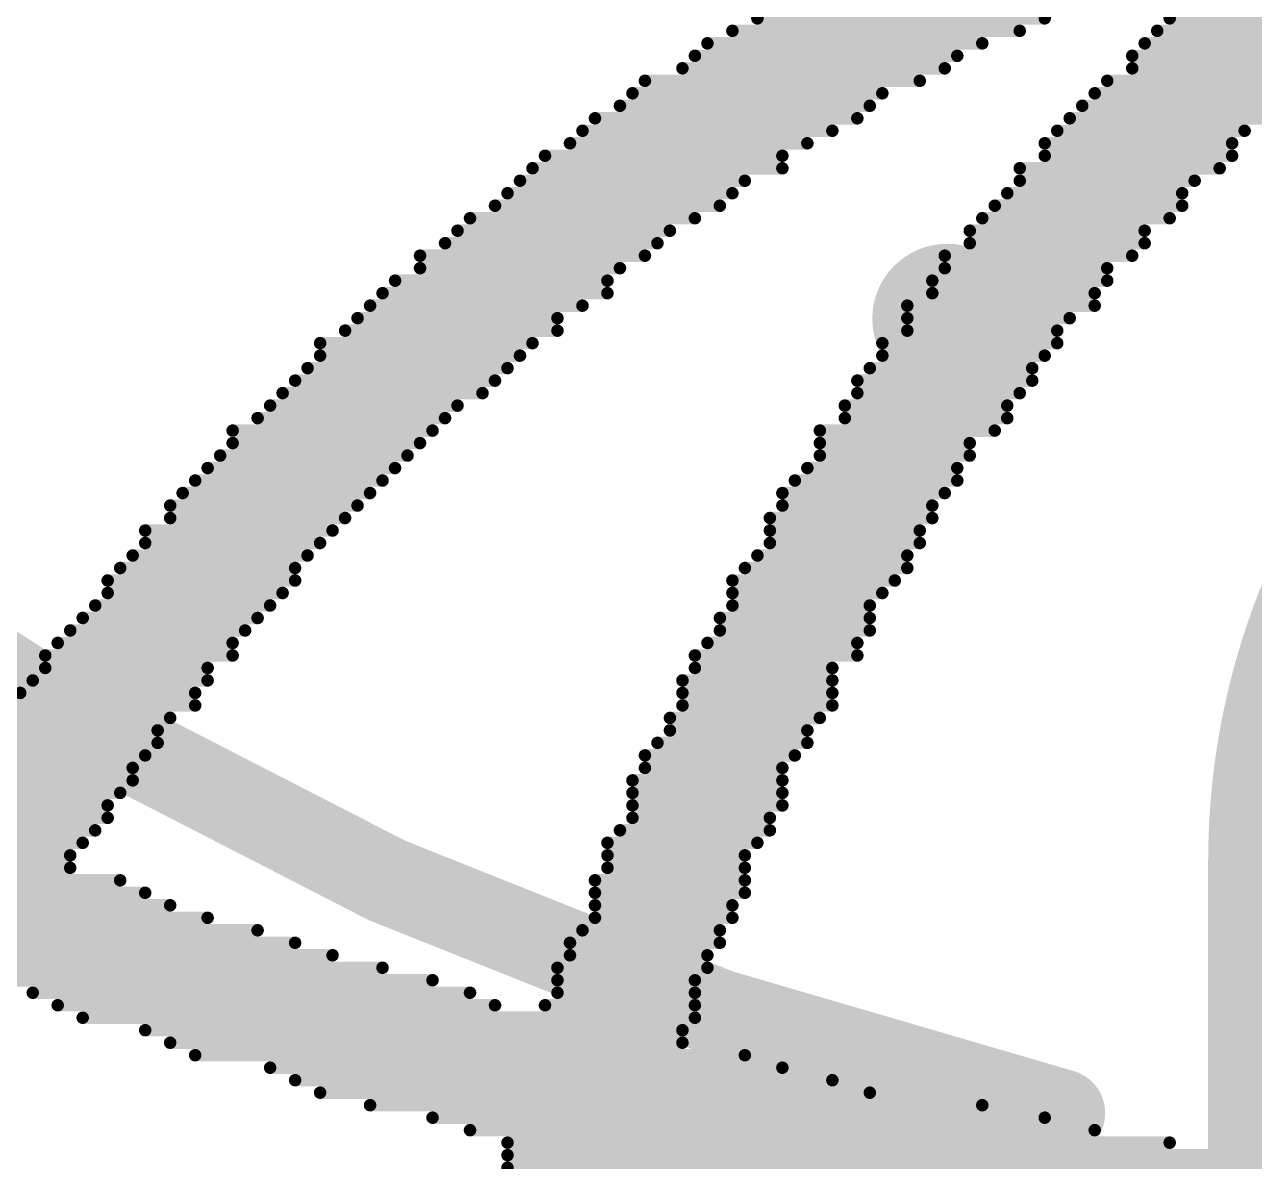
# Model space of a CAD drawing. Header units: inches. Extents: x 3.09 to 5.07, y 1.45 to 3.28.
# Drawn here: x 3.4462 to 3.5446, y 1.7725 to 1.8635 of the extents above; entities that cross this region are included whole.
import ezdxf

# ---------------------------------------------------------------- set-up
doc = ezdxf.new("R2010")
doc.units = ezdxf.units.IN
doc.header["$MEASUREMENT"] = 0
for name, color, linetype in [('BottomOverlay', 54, 'Continuous'), ('BottomSolder', 6, 'Continuous'), ('TopOverlay', 2, 'Continuous'), ('ViaHoleLayer', 16, 'Continuous')]:
    doc.layers.add(name, color=color, linetype=linetype)

# ---------------------------------------------------------------- blocks, each defined once
blk = doc.blocks.new('CR1220____B_84')
at = {"layer": 'BottomSolder'}
h = blk.add_hatch(color=6, dxfattribs=at)
edge = h.paths.add_edge_path()
edge.add_arc((-0.358268, 0), 0.059118, 90, 270)
edge.add_line((-0.358268, -0.059118), (-0.271653, -0.059118))
edge.add_arc((-0.271653, 0), 0.059118, 270, 450)
edge.add_line((-0.271653, 0.059118), (-0.358268, 0.059118))
at = {"layer": 'BottomOverlay'}
blk.add_lwpolyline([(-0.29178, 0.070858, 0.007, 0.007, -0.346451), (-0.00015, 0.300492, 0.007, 0.007, 0)], format="xyseb", dxfattribs=at)
blk.add_lwpolyline([(-0.293531, 0.070858, 0.0035, 0.0035, 1), (-0.290031, 0.070858, 0.0035, 0.0035, 1)], format="xyseb", close=True, dxfattribs=at)

msp = doc.modelspace()

# ---------------------------------------------------------------- hatches: boundary and pattern name
at = {"layer": 'ViaHoleLayer'}
h = msp.add_hatch(color=16, dxfattribs=at)
edge = h.paths.add_edge_path()
edge.add_arc((3.52, 1.84), 0.006, 0, 360)

# ---------------------------------------------------------------- linework, layer by layer
at = {"layer": 'TopOverlay'}
for points in [[(3.504804, 1.864045, 0.001, 0.001, 0), (3.527804, 1.864045, 0.001, 0.001, 0)], [(3.537804, 1.864045, 0.001, 0.001, 0), (3.555804, 1.864045, 0.001, 0.001, 0)], [(3.502804, 1.863045, 0.001, 0.001, 0), (3.525804, 1.863045, 0.001, 0.001, 0)], [(3.536804, 1.863045, 0.001, 0.001, 0), (3.553804, 1.863045, 0.001, 0.001, 0)], [(3.500804, 1.862045, 0.001, 0.001, 0), (3.522804, 1.862045, 0.001, 0.001, 0)], [(3.535804, 1.862045, 0.001, 0.001, 0), (3.552804, 1.862045, 0.001, 0.001, 0)], [(3.499804, 1.861045, 0.001, 0.001, 0), (3.520804, 1.861045, 0.001, 0.001, 0)], [(3.534804, 1.861045, 0.001, 0.001, 0), (3.550804, 1.861045, 0.001, 0.001, 0)], [(3.498804, 1.860045, 0.001, 0.001, 0), (3.519804, 1.860045, 0.001, 0.001, 0)], [(3.534804, 1.860045, 0.001, 0.001, 0), (3.549804, 1.860045, 0.001, 0.001, 0)], [(3.495804, 1.859045, 0.001, 0.001, 0), (3.517804, 1.859045, 0.001, 0.001, 0)], [(3.532804, 1.859045, 0.001, 0.001, 0), (3.549804, 1.859045, 0.001, 0.001, 0)], [(3.494804, 1.858045, 0.001, 0.001, 0), (3.514804, 1.858045, 0.001, 0.001, 0)], [(3.531804, 1.858045, 0.001, 0.001, 0), (3.547804, 1.858045, 0.001, 0.001, 0)], [(3.493804, 1.857045, 0.001, 0.001, 0), (3.513804, 1.857045, 0.001, 0.001, 0)], [(3.530804, 1.857045, 0.001, 0.001, 0), (3.545804, 1.857045, 0.001, 0.001, 0)], [(3.491804, 1.856045, 0.001, 0.001, 0), (3.512804, 1.856045, 0.001, 0.001, 0)], [(3.529804, 1.856045, 0.001, 0.001, 0), (3.545804, 1.856045, 0.001, 0.001, 0)], [(3.490804, 1.855045, 0.001, 0.001, 0), (3.510804, 1.855045, 0.001, 0.001, 0)], [(3.528804, 1.855045, 0.001, 0.001, 0), (3.543804, 1.855045, 0.001, 0.001, 0)], [(3.489804, 1.854045, 0.001, 0.001, 0), (3.508804, 1.854045, 0.001, 0.001, 0)], [(3.527804, 1.854045, 0.001, 0.001, 0), (3.542804, 1.854045, 0.001, 0.001, 0)], [(3.487804, 1.853045, 0.001, 0.001, 0), (3.506804, 1.853045, 0.001, 0.001, 0)], [(3.527804, 1.853045, 0.001, 0.001, 0), (3.542804, 1.853045, 0.001, 0.001, 0)], [(3.486804, 1.852045, 0.001, 0.001, 0), (3.506804, 1.852045, 0.001, 0.001, 0)], [(3.525804, 1.852045, 0.001, 0.001, 0), (3.541804, 1.852045, 0.001, 0.001, 0)], [(3.485804, 1.851045, 0.001, 0.001, 0), (3.503804, 1.851045, 0.001, 0.001, 0)], [(3.525804, 1.851045, 0.001, 0.001, 0), (3.539804, 1.851045, 0.001, 0.001, 0)], [(3.484804, 1.850045, 0.001, 0.001, 0), (3.502804, 1.850045, 0.001, 0.001, 0)], [(3.524804, 1.850045, 0.001, 0.001, 0), (3.538804, 1.850045, 0.001, 0.001, 0)], [(3.483804, 1.849045, 0.001, 0.001, 0), (3.501804, 1.849045, 0.001, 0.001, 0)], [(3.523804, 1.849045, 0.001, 0.001, 0), (3.538804, 1.849045, 0.001, 0.001, 0)], [(3.481804, 1.848045, 0.001, 0.001, 0), (3.499804, 1.848045, 0.001, 0.001, 0)], [(3.522804, 1.848045, 0.001, 0.001, 0), (3.537804, 1.848045, 0.001, 0.001, 0)], [(3.480804, 1.847045, 0.001, 0.001, 0), (3.497804, 1.847045, 0.001, 0.001, 0)], [(3.521804, 1.847045, 0.001, 0.001, 0), (3.535804, 1.847045, 0.001, 0.001, 0)], [(3.479804, 1.846045, 0.001, 0.001, 0), (3.496804, 1.846045, 0.001, 0.001, 0)], [(3.521804, 1.846045, 0.001, 0.001, 0), (3.535804, 1.846045, 0.001, 0.001, 0)], [(3.477804, 1.845045, 0.001, 0.001, 0), (3.495804, 1.845045, 0.001, 0.001, 0)], [(3.519804, 1.845045, 0.001, 0.001, 0), (3.534804, 1.845045, 0.001, 0.001, 0)], [(3.477804, 1.844045, 0.001, 0.001, 0), (3.493804, 1.844045, 0.001, 0.001, 0)], [(3.519804, 1.844045, 0.001, 0.001, 0), (3.532804, 1.844045, 0.001, 0.001, 0)], [(3.475804, 1.843045, 0.001, 0.001, 0), (3.492804, 1.843045, 0.001, 0.001, 0)], [(3.518804, 1.843045, 0.001, 0.001, 0), (3.532804, 1.843045, 0.001, 0.001, 0)], [(3.474804, 1.842045, 0.001, 0.001, 0), (3.492804, 1.842045, 0.001, 0.001, 0)], [(3.518804, 1.842045, 0.001, 0.001, 0), (3.531804, 1.842045, 0.001, 0.001, 0)], [(3.473804, 1.841045, 0.001, 0.001, 0), (3.490804, 1.841045, 0.001, 0.001, 0)], [(3.516804, 1.841045, 0.001, 0.001, 0), (3.531804, 1.841045, 0.001, 0.001, 0)], [(3.472804, 1.840045, 0.001, 0.001, 0), (3.488804, 1.840045, 0.001, 0.001, 0)], [(3.516804, 1.840045, 0.001, 0.001, 0), (3.529804, 1.840045, 0.001, 0.001, 0)], [(3.471804, 1.839045, 0.001, 0.001, 0), (3.488804, 1.839045, 0.001, 0.001, 0)], [(3.516804, 1.839045, 0.001, 0.001, 0), (3.528804, 1.839045, 0.001, 0.001, 0)], [(3.469804, 1.838045, 0.001, 0.001, 0), (3.486804, 1.838045, 0.001, 0.001, 0)], [(3.514804, 1.838045, 0.001, 0.001, 0), (3.528804, 1.838045, 0.001, 0.001, 0)], [(3.469804, 1.837045, 0.001, 0.001, 0), (3.485804, 1.837045, 0.001, 0.001, 0)], [(3.514804, 1.837045, 0.001, 0.001, 0), (3.527804, 1.837045, 0.001, 0.001, 0)], [(3.468804, 1.836045, 0.001, 0.001, 0), (3.484804, 1.836045, 0.001, 0.001, 0)], [(3.513804, 1.836045, 0.001, 0.001, 0), (3.526804, 1.836045, 0.001, 0.001, 0)], [(3.467804, 1.835045, 0.001, 0.001, 0), (3.483804, 1.835045, 0.001, 0.001, 0)], [(3.512804, 1.835045, 0.001, 0.001, 0), (3.526804, 1.835045, 0.001, 0.001, 0)], [(3.466804, 1.834045, 0.001, 0.001, 0), (3.482804, 1.834045, 0.001, 0.001, 0)], [(3.512804, 1.834045, 0.001, 0.001, 0), (3.525804, 1.834045, 0.001, 0.001, 0)], [(3.465804, 1.833045, 0.001, 0.001, 0), (3.480804, 1.833045, 0.001, 0.001, 0)], [(3.511804, 1.833045, 0.001, 0.001, 0), (3.524804, 1.833045, 0.001, 0.001, 0)], [(3.464804, 1.832045, 0.001, 0.001, 0), (3.479804, 1.832045, 0.001, 0.001, 0)], [(3.511804, 1.832045, 0.001, 0.001, 0), (3.524804, 1.832045, 0.001, 0.001, 0)], [(3.462804, 1.831045, 0.001, 0.001, 0), (3.478804, 1.831045, 0.001, 0.001, 0)], [(3.509804, 1.831045, 0.001, 0.001, 0), (3.523804, 1.831045, 0.001, 0.001, 0)], [(3.462804, 1.830045, 0.001, 0.001, 0), (3.477804, 1.830045, 0.001, 0.001, 0)], [(3.509804, 1.830045, 0.001, 0.001, 0), (3.521804, 1.830045, 0.001, 0.001, 0)], [(3.461804, 1.829045, 0.001, 0.001, 0), (3.476804, 1.829045, 0.001, 0.001, 0)], [(3.509804, 1.829045, 0.001, 0.001, 0), (3.521804, 1.829045, 0.001, 0.001, 0)], [(3.460804, 1.828045, 0.001, 0.001, 0), (3.475804, 1.828045, 0.001, 0.001, 0)], [(3.508804, 1.828045, 0.001, 0.001, 0), (3.520804, 1.828045, 0.001, 0.001, 0)], [(3.459804, 1.827045, 0.001, 0.001, 0), (3.474804, 1.827045, 0.001, 0.001, 0)], [(3.507804, 1.827045, 0.001, 0.001, 0), (3.520804, 1.827045, 0.001, 0.001, 0)], [(3.458804, 1.826045, 0.001, 0.001, 0), (3.473804, 1.826045, 0.001, 0.001, 0)], [(3.506804, 1.826045, 0.001, 0.001, 0), (3.519804, 1.826045, 0.001, 0.001, 0)], [(3.457804, 1.825045, 0.001, 0.001, 0), (3.472804, 1.825045, 0.001, 0.001, 0)], [(3.506804, 1.825045, 0.001, 0.001, 0), (3.518804, 1.825045, 0.001, 0.001, 0)], [(3.457804, 1.824045, 0.001, 0.001, 0), (3.471804, 1.824045, 0.001, 0.001, 0)], [(3.505804, 1.824045, 0.001, 0.001, 0), (3.518804, 1.824045, 0.001, 0.001, 0)], [(3.455804, 1.823045, 0.001, 0.001, 0), (3.470804, 1.823045, 0.001, 0.001, 0)], [(3.505804, 1.823045, 0.001, 0.001, 0), (3.517804, 1.823045, 0.001, 0.001, 0)], [(3.455804, 1.822045, 0.001, 0.001, 0), (3.469804, 1.822045, 0.001, 0.001, 0)], [(3.505804, 1.822045, 0.001, 0.001, 0), (3.517804, 1.822045, 0.001, 0.001, 0)], [(3.454804, 1.821045, 0.001, 0.001, 0), (3.468804, 1.821045, 0.001, 0.001, 0)], [(3.504804, 1.821045, 0.001, 0.001, 0), (3.516804, 1.821045, 0.001, 0.001, 0)], [(3.453804, 1.820045, 0.001, 0.001, 0), (3.467804, 1.820045, 0.001, 0.001, 0)], [(3.503804, 1.820045, 0.001, 0.001, 0), (3.516804, 1.820045, 0.001, 0.001, 0)], [(3.452804, 1.819045, 0.001, 0.001, 0), (3.467804, 1.819045, 0.001, 0.001, 0)], [(3.502804, 1.819045, 0.001, 0.001, 0), (3.515804, 1.819045, 0.001, 0.001, 0)], [(3.452804, 1.818045, 0.001, 0.001, 0), (3.466804, 1.818045, 0.001, 0.001, 0)], [(3.502804, 1.818045, 0.001, 0.001, 0), (3.514804, 1.818045, 0.001, 0.001, 0)], [(3.451804, 1.817045, 0.001, 0.001, 0), (3.465804, 1.817045, 0.001, 0.001, 0)], [(3.502804, 1.817045, 0.001, 0.001, 0), (3.513804, 1.817045, 0.001, 0.001, 0)], [(3.450804, 1.816045, 0.001, 0.001, 0), (3.464804, 1.816045, 0.001, 0.001, 0)], [(3.501804, 1.816045, 0.001, 0.001, 0), (3.513804, 1.816045, 0.001, 0.001, 0)], [(3.449804, 1.815045, 0.001, 0.001, 0), (3.463804, 1.815045, 0.001, 0.001, 0)], [(3.501804, 1.815045, 0.001, 0.001, 0), (3.513804, 1.815045, 0.001, 0.001, 0)], [(3.448804, 1.814045, 0.001, 0.001, 0), (3.462804, 1.814045, 0.001, 0.001, 0)], [(3.500804, 1.814045, 0.001, 0.001, 0), (3.512804, 1.814045, 0.001, 0.001, 0)], [(3.447804, 1.813045, 0.001, 0.001, 0), (3.462804, 1.813045, 0.001, 0.001, 0)], [(3.499804, 1.813045, 0.001, 0.001, 0), (3.512804, 1.813045, 0.001, 0.001, 0)], [(3.447804, 1.812045, 0.001, 0.001, 0), (3.460804, 1.812045, 0.001, 0.001, 0)], [(3.499804, 1.812045, 0.001, 0.001, 0), (3.510804, 1.812045, 0.001, 0.001, 0)], [(3.446804, 1.811045, 0.001, 0.001, 0), (3.460804, 1.811045, 0.001, 0.001, 0)], [(3.498804, 1.811045, 0.001, 0.001, 0), (3.510804, 1.811045, 0.001, 0.001, 0)], [(3.445804, 1.810045, 0.001, 0.001, 0), (3.459804, 1.810045, 0.001, 0.001, 0)], [(3.498804, 1.810045, 0.001, 0.001, 0), (3.510804, 1.810045, 0.001, 0.001, 0)], [(3.444804, 1.809045, 0.001, 0.001, 0), (3.459804, 1.809045, 0.001, 0.001, 0)], [(3.498804, 1.809045, 0.001, 0.001, 0), (3.510804, 1.809045, 0.001, 0.001, 0)], [(3.444804, 1.808045, 0.001, 0.001, 0), (3.457804, 1.808045, 0.001, 0.001, 0)], [(3.497804, 1.808045, 0.001, 0.001, 0), (3.509804, 1.808045, 0.001, 0.001, 0)], [(3.443804, 1.807045, 0.001, 0.001, 0), (3.456804, 1.807045, 0.001, 0.001, 0)], [(3.497804, 1.807045, 0.001, 0.001, 0), (3.508804, 1.807045, 0.001, 0.001, 0)], [(3.442804, 1.806045, 0.001, 0.001, 0), (3.456804, 1.806045, 0.001, 0.001, 0)], [(3.496804, 1.806045, 0.001, 0.001, 0), (3.508804, 1.806045, 0.001, 0.001, 0)], [(3.441804, 1.805045, 0.001, 0.001, 0), (3.455804, 1.805045, 0.001, 0.001, 0)], [(3.495804, 1.805045, 0.001, 0.001, 0), (3.507804, 1.805045, 0.001, 0.001, 0)], [(3.441804, 1.804045, 0.001, 0.001, 0), (3.454804, 1.804045, 0.001, 0.001, 0)], [(3.495804, 1.804045, 0.001, 0.001, 0), (3.506804, 1.804045, 0.001, 0.001, 0)], [(3.441804, 1.803045, 0.001, 0.001, 0), (3.454804, 1.803045, 0.001, 0.001, 0)], [(3.494804, 1.803045, 0.001, 0.001, 0), (3.506804, 1.803045, 0.001, 0.001, 0)], [(3.440804, 1.802045, 0.001, 0.001, 0), (3.453804, 1.802045, 0.001, 0.001, 0)], [(3.494804, 1.802045, 0.001, 0.001, 0), (3.506804, 1.802045, 0.001, 0.001, 0)], [(3.439804, 1.801045, 0.001, 0.001, 0), (3.452804, 1.801045, 0.001, 0.001, 0)], [(3.494804, 1.801045, 0.001, 0.001, 0), (3.506804, 1.801045, 0.001, 0.001, 0)], [(3.438804, 1.800045, 0.001, 0.001, 0), (3.452804, 1.800045, 0.001, 0.001, 0)], [(3.494804, 1.800045, 0.001, 0.001, 0), (3.505804, 1.800045, 0.001, 0.001, 0)], [(3.438804, 1.799045, 0.001, 0.001, 0), (3.451804, 1.799045, 0.001, 0.001, 0)], [(3.493804, 1.799045, 0.001, 0.001, 0), (3.505804, 1.799045, 0.001, 0.001, 0)], [(3.437804, 1.798045, 0.001, 0.001, 0), (3.450804, 1.798045, 0.001, 0.001, 0)], [(3.492804, 1.798045, 0.001, 0.001, 0), (3.504804, 1.798045, 0.001, 0.001, 0)], [(3.437804, 1.797045, 0.001, 0.001, 0), (3.449804, 1.797045, 0.001, 0.001, 0)], [(3.492804, 1.797045, 0.001, 0.001, 0), (3.503804, 1.797045, 0.001, 0.001, 0)], [(3.436804, 1.796045, 0.001, 0.001, 0), (3.449804, 1.796045, 0.001, 0.001, 0)], [(3.492804, 1.796045, 0.001, 0.001, 0), (3.503804, 1.796045, 0.001, 0.001, 0)], [(3.435804, 1.795045, 0.001, 0.001, 0), (3.453804, 1.795045, 0.001, 0.001, 0)], [(3.491804, 1.795045, 0.001, 0.001, 0), (3.503804, 1.795045, 0.001, 0.001, 0)], [(3.435804, 1.794045, 0.001, 0.001, 0), (3.455804, 1.794045, 0.001, 0.001, 0)], [(3.491804, 1.794045, 0.001, 0.001, 0), (3.503804, 1.794045, 0.001, 0.001, 0)], [(3.434804, 1.793045, 0.001, 0.001, 0), (3.457804, 1.793045, 0.001, 0.001, 0)], [(3.491804, 1.793045, 0.001, 0.001, 0), (3.502804, 1.793045, 0.001, 0.001, 0)], [(3.434804, 1.792045, 0.001, 0.001, 0), (3.460804, 1.792045, 0.001, 0.001, 0)], [(3.491804, 1.792045, 0.001, 0.001, 0), (3.502804, 1.792045, 0.001, 0.001, 0)], [(3.433804, 1.791045, 0.001, 0.001, 0), (3.464804, 1.791045, 0.001, 0.001, 0)], [(3.490804, 1.791045, 0.001, 0.001, 0), (3.501804, 1.791045, 0.001, 0.001, 0)], [(3.433804, 1.790045, 0.001, 0.001, 0), (3.467804, 1.790045, 0.001, 0.001, 0)], [(3.489804, 1.790045, 0.001, 0.001, 0), (3.501804, 1.790045, 0.001, 0.001, 0)], [(3.432804, 1.789045, 0.001, 0.001, 0), (3.470804, 1.789045, 0.001, 0.001, 0)], [(3.489804, 1.789045, 0.001, 0.001, 0), (3.500804, 1.789045, 0.001, 0.001, 0)], [(3.431804, 1.788045, 0.001, 0.001, 0), (3.474804, 1.788045, 0.001, 0.001, 0)], [(3.488804, 1.788045, 0.001, 0.001, 0), (3.500804, 1.788045, 0.001, 0.001, 0)], [(3.444804, 1.787045, 0.001, 0.001, 0), (3.478804, 1.787045, 0.001, 0.001, 0)], [(3.488804, 1.787045, 0.001, 0.001, 0), (3.499804, 1.787045, 0.001, 0.001, 0)], [(3.446804, 1.786045, 0.001, 0.001, 0), (3.481804, 1.786045, 0.001, 0.001, 0)], [(3.488804, 1.786045, 0.001, 0.001, 0), (3.499804, 1.786045, 0.001, 0.001, 0)], [(3.448804, 1.785045, 0.001, 0.001, 0), (3.483804, 1.785045, 0.001, 0.001, 0)], [(3.487804, 1.785045, 0.001, 0.001, 0), (3.499804, 1.785045, 0.001, 0.001, 0)], [(3.450804, 1.784045, 0.001, 0.001, 0), (3.499804, 1.784045, 0.001, 0.001, 0)], [(3.455804, 1.783045, 0.001, 0.001, 0), (3.498804, 1.783045, 0.001, 0.001, 0)], [(3.457804, 1.782045, 0.001, 0.001, 0), (3.498804, 1.782045, 0.001, 0.001, 0)], [(3.459804, 1.781045, 0.001, 0.001, 0), (3.503804, 1.781045, 0.001, 0.001, 0)], [(3.465804, 1.780045, 0.001, 0.001, 0), (3.506804, 1.780045, 0.001, 0.001, 0)], [(3.467804, 1.779045, 0.001, 0.001, 0), (3.510804, 1.779045, 0.001, 0.001, 0)], [(3.469804, 1.778045, 0.001, 0.001, 0), (3.513804, 1.778045, 0.001, 0.001, 0)], [(3.473804, 1.777045, 0.001, 0.001, 0), (3.522804, 1.777045, 0.001, 0.001, 0)], [(3.478804, 1.776045, 0.001, 0.001, 0), (3.527804, 1.776045, 0.001, 0.001, 0)], [(3.481804, 1.775045, 0.001, 0.001, 0), (3.531804, 1.775045, 0.001, 0.001, 0)], [(3.484804, 1.774045, 0.001, 0.001, 0), (3.537804, 1.774045, 0.001, 0.001, 0)], [(3.484804, 1.773045, 0.001, 0.001, 0), (3.549804, 1.773045, 0.001, 0.001, 0)], [(3.484804, 1.772045, 0.001, 0.001, 0), (3.556804, 1.772045, 0.001, 0.001, 0)]]:
    msp.add_lwpolyline(points, format="xyseb", dxfattribs=at)
for points in [[(3.504554, 1.864045, 0.0005, 0.0005, 1), (3.505054, 1.864045, 0.0005, 0.0005, 1)], [(3.527554, 1.864045, 0.0005, 0.0005, 1), (3.528054, 1.864045, 0.0005, 0.0005, 1)], [(3.537554, 1.864045, 0.0005, 0.0005, 1), (3.538054, 1.864045, 0.0005, 0.0005, 1)], [(3.502554, 1.863045, 0.0005, 0.0005, 1), (3.503054, 1.863045, 0.0005, 0.0005, 1)], [(3.525554, 1.863045, 0.0005, 0.0005, 1), (3.526054, 1.863045, 0.0005, 0.0005, 1)], [(3.536554, 1.863045, 0.0005, 0.0005, 1), (3.537054, 1.863045, 0.0005, 0.0005, 1)], [(3.500554, 1.862045, 0.0005, 0.0005, 1), (3.501054, 1.862045, 0.0005, 0.0005, 1)], [(3.522554, 1.862045, 0.0005, 0.0005, 1), (3.523054, 1.862045, 0.0005, 0.0005, 1)], [(3.535554, 1.862045, 0.0005, 0.0005, 1), (3.536054, 1.862045, 0.0005, 0.0005, 1)], [(3.499554, 1.861045, 0.0005, 0.0005, 1), (3.500054, 1.861045, 0.0005, 0.0005, 1)], [(3.520554, 1.861045, 0.0005, 0.0005, 1), (3.521054, 1.861045, 0.0005, 0.0005, 1)], [(3.534554, 1.861045, 0.0005, 0.0005, 1), (3.535054, 1.861045, 0.0005, 0.0005, 1)], [(3.498554, 1.860045, 0.0005, 0.0005, 1), (3.499054, 1.860045, 0.0005, 0.0005, 1)], [(3.519554, 1.860045, 0.0005, 0.0005, 1), (3.520054, 1.860045, 0.0005, 0.0005, 1)], [(3.534554, 1.860045, 0.0005, 0.0005, 1), (3.535054, 1.860045, 0.0005, 0.0005, 1)], [(3.495554, 1.859045, 0.0005, 0.0005, 1), (3.496054, 1.859045, 0.0005, 0.0005, 1)], [(3.517554, 1.859045, 0.0005, 0.0005, 1), (3.518054, 1.859045, 0.0005, 0.0005, 1)], [(3.532554, 1.859045, 0.0005, 0.0005, 1), (3.533054, 1.859045, 0.0005, 0.0005, 1)], [(3.494554, 1.858045, 0.0005, 0.0005, 1), (3.495054, 1.858045, 0.0005, 0.0005, 1)], [(3.514554, 1.858045, 0.0005, 0.0005, 1), (3.515054, 1.858045, 0.0005, 0.0005, 1)], [(3.531554, 1.858045, 0.0005, 0.0005, 1), (3.532054, 1.858045, 0.0005, 0.0005, 1)], [(3.493554, 1.857045, 0.0005, 0.0005, 1), (3.494054, 1.857045, 0.0005, 0.0005, 1)], [(3.513554, 1.857045, 0.0005, 0.0005, 1), (3.514054, 1.857045, 0.0005, 0.0005, 1)], [(3.530554, 1.857045, 0.0005, 0.0005, 1), (3.531054, 1.857045, 0.0005, 0.0005, 1)], [(3.491554, 1.856045, 0.0005, 0.0005, 1), (3.492054, 1.856045, 0.0005, 0.0005, 1)], [(3.512554, 1.856045, 0.0005, 0.0005, 1), (3.513054, 1.856045, 0.0005, 0.0005, 1)], [(3.529554, 1.856045, 0.0005, 0.0005, 1), (3.530054, 1.856045, 0.0005, 0.0005, 1)], [(3.490554, 1.855045, 0.0005, 0.0005, 1), (3.491054, 1.855045, 0.0005, 0.0005, 1)], [(3.510554, 1.855045, 0.0005, 0.0005, 1), (3.511054, 1.855045, 0.0005, 0.0005, 1)], [(3.528554, 1.855045, 0.0005, 0.0005, 1), (3.529054, 1.855045, 0.0005, 0.0005, 1)], [(3.543554, 1.855045, 0.0005, 0.0005, 1), (3.544054, 1.855045, 0.0005, 0.0005, 1)], [(3.489554, 1.854045, 0.0005, 0.0005, 1), (3.490054, 1.854045, 0.0005, 0.0005, 1)], [(3.508554, 1.854045, 0.0005, 0.0005, 1), (3.509054, 1.854045, 0.0005, 0.0005, 1)], [(3.527554, 1.854045, 0.0005, 0.0005, 1), (3.528054, 1.854045, 0.0005, 0.0005, 1)], [(3.542554, 1.854045, 0.0005, 0.0005, 1), (3.543054, 1.854045, 0.0005, 0.0005, 1)], [(3.487554, 1.853045, 0.0005, 0.0005, 1), (3.488054, 1.853045, 0.0005, 0.0005, 1)], [(3.506554, 1.853045, 0.0005, 0.0005, 1), (3.507054, 1.853045, 0.0005, 0.0005, 1)], [(3.527554, 1.853045, 0.0005, 0.0005, 1), (3.528054, 1.853045, 0.0005, 0.0005, 1)], [(3.542554, 1.853045, 0.0005, 0.0005, 1), (3.543054, 1.853045, 0.0005, 0.0005, 1)], [(3.486554, 1.852045, 0.0005, 0.0005, 1), (3.487054, 1.852045, 0.0005, 0.0005, 1)], [(3.506554, 1.852045, 0.0005, 0.0005, 1), (3.507054, 1.852045, 0.0005, 0.0005, 1)], [(3.525554, 1.852045, 0.0005, 0.0005, 1), (3.526054, 1.852045, 0.0005, 0.0005, 1)], [(3.541554, 1.852045, 0.0005, 0.0005, 1), (3.542054, 1.852045, 0.0005, 0.0005, 1)], [(3.485554, 1.851045, 0.0005, 0.0005, 1), (3.486054, 1.851045, 0.0005, 0.0005, 1)], [(3.503554, 1.851045, 0.0005, 0.0005, 1), (3.504054, 1.851045, 0.0005, 0.0005, 1)], [(3.525554, 1.851045, 0.0005, 0.0005, 1), (3.526054, 1.851045, 0.0005, 0.0005, 1)], [(3.539554, 1.851045, 0.0005, 0.0005, 1), (3.540054, 1.851045, 0.0005, 0.0005, 1)], [(3.484554, 1.850045, 0.0005, 0.0005, 1), (3.485054, 1.850045, 0.0005, 0.0005, 1)], [(3.502554, 1.850045, 0.0005, 0.0005, 1), (3.503054, 1.850045, 0.0005, 0.0005, 1)], [(3.524554, 1.850045, 0.0005, 0.0005, 1), (3.525054, 1.850045, 0.0005, 0.0005, 1)], [(3.538554, 1.850045, 0.0005, 0.0005, 1), (3.539054, 1.850045, 0.0005, 0.0005, 1)], [(3.483554, 1.849045, 0.0005, 0.0005, 1), (3.484054, 1.849045, 0.0005, 0.0005, 1)], [(3.501554, 1.849045, 0.0005, 0.0005, 1), (3.502054, 1.849045, 0.0005, 0.0005, 1)], [(3.523554, 1.849045, 0.0005, 0.0005, 1), (3.524054, 1.849045, 0.0005, 0.0005, 1)], [(3.538554, 1.849045, 0.0005, 0.0005, 1), (3.539054, 1.849045, 0.0005, 0.0005, 1)], [(3.481554, 1.848045, 0.0005, 0.0005, 1), (3.482054, 1.848045, 0.0005, 0.0005, 1)], [(3.499554, 1.848045, 0.0005, 0.0005, 1), (3.500054, 1.848045, 0.0005, 0.0005, 1)], [(3.522554, 1.848045, 0.0005, 0.0005, 1), (3.523054, 1.848045, 0.0005, 0.0005, 1)], [(3.537554, 1.848045, 0.0005, 0.0005, 1), (3.538054, 1.848045, 0.0005, 0.0005, 1)], [(3.480554, 1.847045, 0.0005, 0.0005, 1), (3.481054, 1.847045, 0.0005, 0.0005, 1)], [(3.497554, 1.847045, 0.0005, 0.0005, 1), (3.498054, 1.847045, 0.0005, 0.0005, 1)], [(3.521554, 1.847045, 0.0005, 0.0005, 1), (3.522054, 1.847045, 0.0005, 0.0005, 1)], [(3.535554, 1.847045, 0.0005, 0.0005, 1), (3.536054, 1.847045, 0.0005, 0.0005, 1)], [(3.479554, 1.846045, 0.0005, 0.0005, 1), (3.480054, 1.846045, 0.0005, 0.0005, 1)], [(3.496554, 1.846045, 0.0005, 0.0005, 1), (3.497054, 1.846045, 0.0005, 0.0005, 1)], [(3.521554, 1.846045, 0.0005, 0.0005, 1), (3.522054, 1.846045, 0.0005, 0.0005, 1)], [(3.535554, 1.846045, 0.0005, 0.0005, 1), (3.536054, 1.846045, 0.0005, 0.0005, 1)], [(3.477554, 1.845045, 0.0005, 0.0005, 1), (3.478054, 1.845045, 0.0005, 0.0005, 1)], [(3.495554, 1.845045, 0.0005, 0.0005, 1), (3.496054, 1.845045, 0.0005, 0.0005, 1)], [(3.519554, 1.845045, 0.0005, 0.0005, 1), (3.520054, 1.845045, 0.0005, 0.0005, 1)], [(3.534554, 1.845045, 0.0005, 0.0005, 1), (3.535054, 1.845045, 0.0005, 0.0005, 1)], [(3.477554, 1.844045, 0.0005, 0.0005, 1), (3.478054, 1.844045, 0.0005, 0.0005, 1)], [(3.493554, 1.844045, 0.0005, 0.0005, 1), (3.494054, 1.844045, 0.0005, 0.0005, 1)], [(3.519554, 1.844045, 0.0005, 0.0005, 1), (3.520054, 1.844045, 0.0005, 0.0005, 1)], [(3.532554, 1.844045, 0.0005, 0.0005, 1), (3.533054, 1.844045, 0.0005, 0.0005, 1)], [(3.475554, 1.843045, 0.0005, 0.0005, 1), (3.476054, 1.843045, 0.0005, 0.0005, 1)], [(3.492554, 1.843045, 0.0005, 0.0005, 1), (3.493054, 1.843045, 0.0005, 0.0005, 1)], [(3.518554, 1.843045, 0.0005, 0.0005, 1), (3.519054, 1.843045, 0.0005, 0.0005, 1)], [(3.532554, 1.843045, 0.0005, 0.0005, 1), (3.533054, 1.843045, 0.0005, 0.0005, 1)], [(3.474554, 1.842045, 0.0005, 0.0005, 1), (3.475054, 1.842045, 0.0005, 0.0005, 1)], [(3.492554, 1.842045, 0.0005, 0.0005, 1), (3.493054, 1.842045, 0.0005, 0.0005, 1)], [(3.518554, 1.842045, 0.0005, 0.0005, 1), (3.519054, 1.842045, 0.0005, 0.0005, 1)], [(3.531554, 1.842045, 0.0005, 0.0005, 1), (3.532054, 1.842045, 0.0005, 0.0005, 1)], [(3.473554, 1.841045, 0.0005, 0.0005, 1), (3.474054, 1.841045, 0.0005, 0.0005, 1)], [(3.490554, 1.841045, 0.0005, 0.0005, 1), (3.491054, 1.841045, 0.0005, 0.0005, 1)], [(3.516554, 1.841045, 0.0005, 0.0005, 1), (3.517054, 1.841045, 0.0005, 0.0005, 1)], [(3.531554, 1.841045, 0.0005, 0.0005, 1), (3.532054, 1.841045, 0.0005, 0.0005, 1)], [(3.472554, 1.840045, 0.0005, 0.0005, 1), (3.473054, 1.840045, 0.0005, 0.0005, 1)], [(3.488554, 1.840045, 0.0005, 0.0005, 1), (3.489054, 1.840045, 0.0005, 0.0005, 1)], [(3.516554, 1.840045, 0.0005, 0.0005, 1), (3.517054, 1.840045, 0.0005, 0.0005, 1)], [(3.529554, 1.840045, 0.0005, 0.0005, 1), (3.530054, 1.840045, 0.0005, 0.0005, 1)], [(3.471554, 1.839045, 0.0005, 0.0005, 1), (3.472054, 1.839045, 0.0005, 0.0005, 1)], [(3.488554, 1.839045, 0.0005, 0.0005, 1), (3.489054, 1.839045, 0.0005, 0.0005, 1)], [(3.516554, 1.839045, 0.0005, 0.0005, 1), (3.517054, 1.839045, 0.0005, 0.0005, 1)], [(3.528554, 1.839045, 0.0005, 0.0005, 1), (3.529054, 1.839045, 0.0005, 0.0005, 1)], [(3.469554, 1.838045, 0.0005, 0.0005, 1), (3.470054, 1.838045, 0.0005, 0.0005, 1)], [(3.486554, 1.838045, 0.0005, 0.0005, 1), (3.487054, 1.838045, 0.0005, 0.0005, 1)], [(3.514554, 1.838045, 0.0005, 0.0005, 1), (3.515054, 1.838045, 0.0005, 0.0005, 1)], [(3.528554, 1.838045, 0.0005, 0.0005, 1), (3.529054, 1.838045, 0.0005, 0.0005, 1)], [(3.469554, 1.837045, 0.0005, 0.0005, 1), (3.470054, 1.837045, 0.0005, 0.0005, 1)], [(3.485554, 1.837045, 0.0005, 0.0005, 1), (3.486054, 1.837045, 0.0005, 0.0005, 1)], [(3.514554, 1.837045, 0.0005, 0.0005, 1), (3.515054, 1.837045, 0.0005, 0.0005, 1)], [(3.527554, 1.837045, 0.0005, 0.0005, 1), (3.528054, 1.837045, 0.0005, 0.0005, 1)], [(3.468554, 1.836045, 0.0005, 0.0005, 1), (3.469054, 1.836045, 0.0005, 0.0005, 1)], [(3.484554, 1.836045, 0.0005, 0.0005, 1), (3.485054, 1.836045, 0.0005, 0.0005, 1)], [(3.513554, 1.836045, 0.0005, 0.0005, 1), (3.514054, 1.836045, 0.0005, 0.0005, 1)], [(3.526554, 1.836045, 0.0005, 0.0005, 1), (3.527054, 1.836045, 0.0005, 0.0005, 1)], [(3.467554, 1.835045, 0.0005, 0.0005, 1), (3.468054, 1.835045, 0.0005, 0.0005, 1)], [(3.483554, 1.835045, 0.0005, 0.0005, 1), (3.484054, 1.835045, 0.0005, 0.0005, 1)], [(3.512554, 1.835045, 0.0005, 0.0005, 1), (3.513054, 1.835045, 0.0005, 0.0005, 1)], [(3.526554, 1.835045, 0.0005, 0.0005, 1), (3.527054, 1.835045, 0.0005, 0.0005, 1)], [(3.466554, 1.834045, 0.0005, 0.0005, 1), (3.467054, 1.834045, 0.0005, 0.0005, 1)], [(3.482554, 1.834045, 0.0005, 0.0005, 1), (3.483054, 1.834045, 0.0005, 0.0005, 1)], [(3.512554, 1.834045, 0.0005, 0.0005, 1), (3.513054, 1.834045, 0.0005, 0.0005, 1)], [(3.525554, 1.834045, 0.0005, 0.0005, 1), (3.526054, 1.834045, 0.0005, 0.0005, 1)], [(3.465554, 1.833045, 0.0005, 0.0005, 1), (3.466054, 1.833045, 0.0005, 0.0005, 1)], [(3.480554, 1.833045, 0.0005, 0.0005, 1), (3.481054, 1.833045, 0.0005, 0.0005, 1)], [(3.511554, 1.833045, 0.0005, 0.0005, 1), (3.512054, 1.833045, 0.0005, 0.0005, 1)], [(3.524554, 1.833045, 0.0005, 0.0005, 1), (3.525054, 1.833045, 0.0005, 0.0005, 1)], [(3.464554, 1.832045, 0.0005, 0.0005, 1), (3.465054, 1.832045, 0.0005, 0.0005, 1)], [(3.479554, 1.832045, 0.0005, 0.0005, 1), (3.480054, 1.832045, 0.0005, 0.0005, 1)], [(3.511554, 1.832045, 0.0005, 0.0005, 1), (3.512054, 1.832045, 0.0005, 0.0005, 1)], [(3.524554, 1.832045, 0.0005, 0.0005, 1), (3.525054, 1.832045, 0.0005, 0.0005, 1)], [(3.462554, 1.831045, 0.0005, 0.0005, 1), (3.463054, 1.831045, 0.0005, 0.0005, 1)], [(3.478554, 1.831045, 0.0005, 0.0005, 1), (3.479054, 1.831045, 0.0005, 0.0005, 1)], [(3.509554, 1.831045, 0.0005, 0.0005, 1), (3.510054, 1.831045, 0.0005, 0.0005, 1)], [(3.523554, 1.831045, 0.0005, 0.0005, 1), (3.524054, 1.831045, 0.0005, 0.0005, 1)], [(3.462554, 1.830045, 0.0005, 0.0005, 1), (3.463054, 1.830045, 0.0005, 0.0005, 1)], [(3.477554, 1.830045, 0.0005, 0.0005, 1), (3.478054, 1.830045, 0.0005, 0.0005, 1)], [(3.509554, 1.830045, 0.0005, 0.0005, 1), (3.510054, 1.830045, 0.0005, 0.0005, 1)], [(3.521554, 1.830045, 0.0005, 0.0005, 1), (3.522054, 1.830045, 0.0005, 0.0005, 1)], [(3.461554, 1.829045, 0.0005, 0.0005, 1), (3.462054, 1.829045, 0.0005, 0.0005, 1)], [(3.476554, 1.829045, 0.0005, 0.0005, 1), (3.477054, 1.829045, 0.0005, 0.0005, 1)], [(3.509554, 1.829045, 0.0005, 0.0005, 1), (3.510054, 1.829045, 0.0005, 0.0005, 1)], [(3.521554, 1.829045, 0.0005, 0.0005, 1), (3.522054, 1.829045, 0.0005, 0.0005, 1)], [(3.460554, 1.828045, 0.0005, 0.0005, 1), (3.461054, 1.828045, 0.0005, 0.0005, 1)], [(3.475554, 1.828045, 0.0005, 0.0005, 1), (3.476054, 1.828045, 0.0005, 0.0005, 1)], [(3.508554, 1.828045, 0.0005, 0.0005, 1), (3.509054, 1.828045, 0.0005, 0.0005, 1)], [(3.520554, 1.828045, 0.0005, 0.0005, 1), (3.521054, 1.828045, 0.0005, 0.0005, 1)], [(3.459554, 1.827045, 0.0005, 0.0005, 1), (3.460054, 1.827045, 0.0005, 0.0005, 1)], [(3.474554, 1.827045, 0.0005, 0.0005, 1), (3.475054, 1.827045, 0.0005, 0.0005, 1)], [(3.507554, 1.827045, 0.0005, 0.0005, 1), (3.508054, 1.827045, 0.0005, 0.0005, 1)], [(3.520554, 1.827045, 0.0005, 0.0005, 1), (3.521054, 1.827045, 0.0005, 0.0005, 1)], [(3.458554, 1.826045, 0.0005, 0.0005, 1), (3.459054, 1.826045, 0.0005, 0.0005, 1)], [(3.473554, 1.826045, 0.0005, 0.0005, 1), (3.474054, 1.826045, 0.0005, 0.0005, 1)], [(3.506554, 1.826045, 0.0005, 0.0005, 1), (3.507054, 1.826045, 0.0005, 0.0005, 1)], [(3.519554, 1.826045, 0.0005, 0.0005, 1), (3.520054, 1.826045, 0.0005, 0.0005, 1)], [(3.457554, 1.825045, 0.0005, 0.0005, 1), (3.458054, 1.825045, 0.0005, 0.0005, 1)], [(3.472554, 1.825045, 0.0005, 0.0005, 1), (3.473054, 1.825045, 0.0005, 0.0005, 1)], [(3.506554, 1.825045, 0.0005, 0.0005, 1), (3.507054, 1.825045, 0.0005, 0.0005, 1)], [(3.518554, 1.825045, 0.0005, 0.0005, 1), (3.519054, 1.825045, 0.0005, 0.0005, 1)], [(3.457554, 1.824045, 0.0005, 0.0005, 1), (3.458054, 1.824045, 0.0005, 0.0005, 1)], [(3.471554, 1.824045, 0.0005, 0.0005, 1), (3.472054, 1.824045, 0.0005, 0.0005, 1)], [(3.505554, 1.824045, 0.0005, 0.0005, 1), (3.506054, 1.824045, 0.0005, 0.0005, 1)], [(3.518554, 1.824045, 0.0005, 0.0005, 1), (3.519054, 1.824045, 0.0005, 0.0005, 1)], [(3.455554, 1.823045, 0.0005, 0.0005, 1), (3.456054, 1.823045, 0.0005, 0.0005, 1)], [(3.470554, 1.823045, 0.0005, 0.0005, 1), (3.471054, 1.823045, 0.0005, 0.0005, 1)], [(3.505554, 1.823045, 0.0005, 0.0005, 1), (3.506054, 1.823045, 0.0005, 0.0005, 1)], [(3.517554, 1.823045, 0.0005, 0.0005, 1), (3.518054, 1.823045, 0.0005, 0.0005, 1)], [(3.455554, 1.822045, 0.0005, 0.0005, 1), (3.456054, 1.822045, 0.0005, 0.0005, 1)], [(3.469554, 1.822045, 0.0005, 0.0005, 1), (3.470054, 1.822045, 0.0005, 0.0005, 1)], [(3.505554, 1.822045, 0.0005, 0.0005, 1), (3.506054, 1.822045, 0.0005, 0.0005, 1)], [(3.517554, 1.822045, 0.0005, 0.0005, 1), (3.518054, 1.822045, 0.0005, 0.0005, 1)], [(3.454554, 1.821045, 0.0005, 0.0005, 1), (3.455054, 1.821045, 0.0005, 0.0005, 1)], [(3.468554, 1.821045, 0.0005, 0.0005, 1), (3.469054, 1.821045, 0.0005, 0.0005, 1)], [(3.504554, 1.821045, 0.0005, 0.0005, 1), (3.505054, 1.821045, 0.0005, 0.0005, 1)], [(3.516554, 1.821045, 0.0005, 0.0005, 1), (3.517054, 1.821045, 0.0005, 0.0005, 1)], [(3.453554, 1.820045, 0.0005, 0.0005, 1), (3.454054, 1.820045, 0.0005, 0.0005, 1)], [(3.467554, 1.820045, 0.0005, 0.0005, 1), (3.468054, 1.820045, 0.0005, 0.0005, 1)], [(3.503554, 1.820045, 0.0005, 0.0005, 1), (3.504054, 1.820045, 0.0005, 0.0005, 1)], [(3.516554, 1.820045, 0.0005, 0.0005, 1), (3.517054, 1.820045, 0.0005, 0.0005, 1)], [(3.452554, 1.819045, 0.0005, 0.0005, 1), (3.453054, 1.819045, 0.0005, 0.0005, 1)], [(3.467554, 1.819045, 0.0005, 0.0005, 1), (3.468054, 1.819045, 0.0005, 0.0005, 1)], [(3.502554, 1.819045, 0.0005, 0.0005, 1), (3.503054, 1.819045, 0.0005, 0.0005, 1)], [(3.515554, 1.819045, 0.0005, 0.0005, 1), (3.516054, 1.819045, 0.0005, 0.0005, 1)], [(3.452554, 1.818045, 0.0005, 0.0005, 1), (3.453054, 1.818045, 0.0005, 0.0005, 1)], [(3.466554, 1.818045, 0.0005, 0.0005, 1), (3.467054, 1.818045, 0.0005, 0.0005, 1)], [(3.502554, 1.818045, 0.0005, 0.0005, 1), (3.503054, 1.818045, 0.0005, 0.0005, 1)], [(3.514554, 1.818045, 0.0005, 0.0005, 1), (3.515054, 1.818045, 0.0005, 0.0005, 1)], [(3.451554, 1.817045, 0.0005, 0.0005, 1), (3.452054, 1.817045, 0.0005, 0.0005, 1)], [(3.465554, 1.817045, 0.0005, 0.0005, 1), (3.466054, 1.817045, 0.0005, 0.0005, 1)], [(3.502554, 1.817045, 0.0005, 0.0005, 1), (3.503054, 1.817045, 0.0005, 0.0005, 1)], [(3.513554, 1.817045, 0.0005, 0.0005, 1), (3.514054, 1.817045, 0.0005, 0.0005, 1)], [(3.450554, 1.816045, 0.0005, 0.0005, 1), (3.451054, 1.816045, 0.0005, 0.0005, 1)], [(3.464554, 1.816045, 0.0005, 0.0005, 1), (3.465054, 1.816045, 0.0005, 0.0005, 1)], [(3.501554, 1.816045, 0.0005, 0.0005, 1), (3.502054, 1.816045, 0.0005, 0.0005, 1)], [(3.513554, 1.816045, 0.0005, 0.0005, 1), (3.514054, 1.816045, 0.0005, 0.0005, 1)], [(3.449554, 1.815045, 0.0005, 0.0005, 1), (3.450054, 1.815045, 0.0005, 0.0005, 1)], [(3.463554, 1.815045, 0.0005, 0.0005, 1), (3.464054, 1.815045, 0.0005, 0.0005, 1)], [(3.501554, 1.815045, 0.0005, 0.0005, 1), (3.502054, 1.815045, 0.0005, 0.0005, 1)], [(3.513554, 1.815045, 0.0005, 0.0005, 1), (3.514054, 1.815045, 0.0005, 0.0005, 1)], [(3.448554, 1.814045, 0.0005, 0.0005, 1), (3.449054, 1.814045, 0.0005, 0.0005, 1)], [(3.462554, 1.814045, 0.0005, 0.0005, 1), (3.463054, 1.814045, 0.0005, 0.0005, 1)], [(3.500554, 1.814045, 0.0005, 0.0005, 1), (3.501054, 1.814045, 0.0005, 0.0005, 1)], [(3.512554, 1.814045, 0.0005, 0.0005, 1), (3.513054, 1.814045, 0.0005, 0.0005, 1)], [(3.447554, 1.813045, 0.0005, 0.0005, 1), (3.448054, 1.813045, 0.0005, 0.0005, 1)], [(3.462554, 1.813045, 0.0005, 0.0005, 1), (3.463054, 1.813045, 0.0005, 0.0005, 1)], [(3.499554, 1.813045, 0.0005, 0.0005, 1), (3.500054, 1.813045, 0.0005, 0.0005, 1)], [(3.512554, 1.813045, 0.0005, 0.0005, 1), (3.513054, 1.813045, 0.0005, 0.0005, 1)], [(3.447554, 1.812045, 0.0005, 0.0005, 1), (3.448054, 1.812045, 0.0005, 0.0005, 1)], [(3.460554, 1.812045, 0.0005, 0.0005, 1), (3.461054, 1.812045, 0.0005, 0.0005, 1)], [(3.499554, 1.812045, 0.0005, 0.0005, 1), (3.500054, 1.812045, 0.0005, 0.0005, 1)], [(3.510554, 1.812045, 0.0005, 0.0005, 1), (3.511054, 1.812045, 0.0005, 0.0005, 1)], [(3.446554, 1.811045, 0.0005, 0.0005, 1), (3.447054, 1.811045, 0.0005, 0.0005, 1)], [(3.460554, 1.811045, 0.0005, 0.0005, 1), (3.461054, 1.811045, 0.0005, 0.0005, 1)], [(3.498554, 1.811045, 0.0005, 0.0005, 1), (3.499054, 1.811045, 0.0005, 0.0005, 1)], [(3.510554, 1.811045, 0.0005, 0.0005, 1), (3.511054, 1.811045, 0.0005, 0.0005, 1)], [(3.445554, 1.810045, 0.0005, 0.0005, 1), (3.446054, 1.810045, 0.0005, 0.0005, 1)], [(3.459554, 1.810045, 0.0005, 0.0005, 1), (3.460054, 1.810045, 0.0005, 0.0005, 1)], [(3.498554, 1.810045, 0.0005, 0.0005, 1), (3.499054, 1.810045, 0.0005, 0.0005, 1)], [(3.510554, 1.810045, 0.0005, 0.0005, 1), (3.511054, 1.810045, 0.0005, 0.0005, 1)], [(3.459554, 1.809045, 0.0005, 0.0005, 1), (3.460054, 1.809045, 0.0005, 0.0005, 1)], [(3.498554, 1.809045, 0.0005, 0.0005, 1), (3.499054, 1.809045, 0.0005, 0.0005, 1)], [(3.510554, 1.809045, 0.0005, 0.0005, 1), (3.511054, 1.809045, 0.0005, 0.0005, 1)], [(3.457554, 1.808045, 0.0005, 0.0005, 1), (3.458054, 1.808045, 0.0005, 0.0005, 1)], [(3.497554, 1.808045, 0.0005, 0.0005, 1), (3.498054, 1.808045, 0.0005, 0.0005, 1)], [(3.509554, 1.808045, 0.0005, 0.0005, 1), (3.510054, 1.808045, 0.0005, 0.0005, 1)], [(3.456554, 1.807045, 0.0005, 0.0005, 1), (3.457054, 1.807045, 0.0005, 0.0005, 1)], [(3.497554, 1.807045, 0.0005, 0.0005, 1), (3.498054, 1.807045, 0.0005, 0.0005, 1)], [(3.508554, 1.807045, 0.0005, 0.0005, 1), (3.509054, 1.807045, 0.0005, 0.0005, 1)], [(3.456554, 1.806045, 0.0005, 0.0005, 1), (3.457054, 1.806045, 0.0005, 0.0005, 1)], [(3.496554, 1.806045, 0.0005, 0.0005, 1), (3.497054, 1.806045, 0.0005, 0.0005, 1)], [(3.508554, 1.806045, 0.0005, 0.0005, 1), (3.509054, 1.806045, 0.0005, 0.0005, 1)], [(3.455554, 1.805045, 0.0005, 0.0005, 1), (3.456054, 1.805045, 0.0005, 0.0005, 1)], [(3.495554, 1.805045, 0.0005, 0.0005, 1), (3.496054, 1.805045, 0.0005, 0.0005, 1)], [(3.507554, 1.805045, 0.0005, 0.0005, 1), (3.508054, 1.805045, 0.0005, 0.0005, 1)], [(3.454554, 1.804045, 0.0005, 0.0005, 1), (3.455054, 1.804045, 0.0005, 0.0005, 1)], [(3.495554, 1.804045, 0.0005, 0.0005, 1), (3.496054, 1.804045, 0.0005, 0.0005, 1)], [(3.506554, 1.804045, 0.0005, 0.0005, 1), (3.507054, 1.804045, 0.0005, 0.0005, 1)], [(3.454554, 1.803045, 0.0005, 0.0005, 1), (3.455054, 1.803045, 0.0005, 0.0005, 1)], [(3.494554, 1.803045, 0.0005, 0.0005, 1), (3.495054, 1.803045, 0.0005, 0.0005, 1)], [(3.506554, 1.803045, 0.0005, 0.0005, 1), (3.507054, 1.803045, 0.0005, 0.0005, 1)], [(3.453554, 1.802045, 0.0005, 0.0005, 1), (3.454054, 1.802045, 0.0005, 0.0005, 1)], [(3.494554, 1.802045, 0.0005, 0.0005, 1), (3.495054, 1.802045, 0.0005, 0.0005, 1)], [(3.506554, 1.802045, 0.0005, 0.0005, 1), (3.507054, 1.802045, 0.0005, 0.0005, 1)], [(3.452554, 1.801045, 0.0005, 0.0005, 1), (3.453054, 1.801045, 0.0005, 0.0005, 1)], [(3.494554, 1.801045, 0.0005, 0.0005, 1), (3.495054, 1.801045, 0.0005, 0.0005, 1)], [(3.506554, 1.801045, 0.0005, 0.0005, 1), (3.507054, 1.801045, 0.0005, 0.0005, 1)], [(3.452554, 1.800045, 0.0005, 0.0005, 1), (3.453054, 1.800045, 0.0005, 0.0005, 1)], [(3.494554, 1.800045, 0.0005, 0.0005, 1), (3.495054, 1.800045, 0.0005, 0.0005, 1)], [(3.505554, 1.800045, 0.0005, 0.0005, 1), (3.506054, 1.800045, 0.0005, 0.0005, 1)], [(3.451554, 1.799045, 0.0005, 0.0005, 1), (3.452054, 1.799045, 0.0005, 0.0005, 1)], [(3.493554, 1.799045, 0.0005, 0.0005, 1), (3.494054, 1.799045, 0.0005, 0.0005, 1)], [(3.505554, 1.799045, 0.0005, 0.0005, 1), (3.506054, 1.799045, 0.0005, 0.0005, 1)], [(3.450554, 1.798045, 0.0005, 0.0005, 1), (3.451054, 1.798045, 0.0005, 0.0005, 1)], [(3.492554, 1.798045, 0.0005, 0.0005, 1), (3.493054, 1.798045, 0.0005, 0.0005, 1)], [(3.504554, 1.798045, 0.0005, 0.0005, 1), (3.505054, 1.798045, 0.0005, 0.0005, 1)], [(3.449554, 1.797045, 0.0005, 0.0005, 1), (3.450054, 1.797045, 0.0005, 0.0005, 1)], [(3.492554, 1.797045, 0.0005, 0.0005, 1), (3.493054, 1.797045, 0.0005, 0.0005, 1)], [(3.503554, 1.797045, 0.0005, 0.0005, 1), (3.504054, 1.797045, 0.0005, 0.0005, 1)], [(3.449554, 1.796045, 0.0005, 0.0005, 1), (3.450054, 1.796045, 0.0005, 0.0005, 1)], [(3.492554, 1.796045, 0.0005, 0.0005, 1), (3.493054, 1.796045, 0.0005, 0.0005, 1)], [(3.503554, 1.796045, 0.0005, 0.0005, 1), (3.504054, 1.796045, 0.0005, 0.0005, 1)], [(3.453554, 1.795045, 0.0005, 0.0005, 1), (3.454054, 1.795045, 0.0005, 0.0005, 1)], [(3.491554, 1.795045, 0.0005, 0.0005, 1), (3.492054, 1.795045, 0.0005, 0.0005, 1)], [(3.503554, 1.795045, 0.0005, 0.0005, 1), (3.504054, 1.795045, 0.0005, 0.0005, 1)], [(3.455554, 1.794045, 0.0005, 0.0005, 1), (3.456054, 1.794045, 0.0005, 0.0005, 1)], [(3.491554, 1.794045, 0.0005, 0.0005, 1), (3.492054, 1.794045, 0.0005, 0.0005, 1)], [(3.503554, 1.794045, 0.0005, 0.0005, 1), (3.504054, 1.794045, 0.0005, 0.0005, 1)], [(3.457554, 1.793045, 0.0005, 0.0005, 1), (3.458054, 1.793045, 0.0005, 0.0005, 1)], [(3.491554, 1.793045, 0.0005, 0.0005, 1), (3.492054, 1.793045, 0.0005, 0.0005, 1)], [(3.502554, 1.793045, 0.0005, 0.0005, 1), (3.503054, 1.793045, 0.0005, 0.0005, 1)], [(3.460554, 1.792045, 0.0005, 0.0005, 1), (3.461054, 1.792045, 0.0005, 0.0005, 1)], [(3.491554, 1.792045, 0.0005, 0.0005, 1), (3.492054, 1.792045, 0.0005, 0.0005, 1)], [(3.502554, 1.792045, 0.0005, 0.0005, 1), (3.503054, 1.792045, 0.0005, 0.0005, 1)], [(3.464554, 1.791045, 0.0005, 0.0005, 1), (3.465054, 1.791045, 0.0005, 0.0005, 1)], [(3.490554, 1.791045, 0.0005, 0.0005, 1), (3.491054, 1.791045, 0.0005, 0.0005, 1)], [(3.501554, 1.791045, 0.0005, 0.0005, 1), (3.502054, 1.791045, 0.0005, 0.0005, 1)], [(3.467554, 1.790045, 0.0005, 0.0005, 1), (3.468054, 1.790045, 0.0005, 0.0005, 1)], [(3.489554, 1.790045, 0.0005, 0.0005, 1), (3.490054, 1.790045, 0.0005, 0.0005, 1)], [(3.501554, 1.790045, 0.0005, 0.0005, 1), (3.502054, 1.790045, 0.0005, 0.0005, 1)], [(3.470554, 1.789045, 0.0005, 0.0005, 1), (3.471054, 1.789045, 0.0005, 0.0005, 1)], [(3.489554, 1.789045, 0.0005, 0.0005, 1), (3.490054, 1.789045, 0.0005, 0.0005, 1)], [(3.500554, 1.789045, 0.0005, 0.0005, 1), (3.501054, 1.789045, 0.0005, 0.0005, 1)], [(3.474554, 1.788045, 0.0005, 0.0005, 1), (3.475054, 1.788045, 0.0005, 0.0005, 1)], [(3.488554, 1.788045, 0.0005, 0.0005, 1), (3.489054, 1.788045, 0.0005, 0.0005, 1)], [(3.500554, 1.788045, 0.0005, 0.0005, 1), (3.501054, 1.788045, 0.0005, 0.0005, 1)], [(3.478554, 1.787045, 0.0005, 0.0005, 1), (3.479054, 1.787045, 0.0005, 0.0005, 1)], [(3.488554, 1.787045, 0.0005, 0.0005, 1), (3.489054, 1.787045, 0.0005, 0.0005, 1)], [(3.499554, 1.787045, 0.0005, 0.0005, 1), (3.500054, 1.787045, 0.0005, 0.0005, 1)], [(3.446554, 1.786045, 0.0005, 0.0005, 1), (3.447054, 1.786045, 0.0005, 0.0005, 1)], [(3.481554, 1.786045, 0.0005, 0.0005, 1), (3.482054, 1.786045, 0.0005, 0.0005, 1)], [(3.488554, 1.786045, 0.0005, 0.0005, 1), (3.489054, 1.786045, 0.0005, 0.0005, 1)], [(3.499554, 1.786045, 0.0005, 0.0005, 1), (3.500054, 1.786045, 0.0005, 0.0005, 1)], [(3.448554, 1.785045, 0.0005, 0.0005, 1), (3.449054, 1.785045, 0.0005, 0.0005, 1)], [(3.483554, 1.785045, 0.0005, 0.0005, 1), (3.484054, 1.785045, 0.0005, 0.0005, 1)], [(3.487554, 1.785045, 0.0005, 0.0005, 1), (3.488054, 1.785045, 0.0005, 0.0005, 1)], [(3.499554, 1.785045, 0.0005, 0.0005, 1), (3.500054, 1.785045, 0.0005, 0.0005, 1)], [(3.450554, 1.784045, 0.0005, 0.0005, 1), (3.451054, 1.784045, 0.0005, 0.0005, 1)], [(3.499554, 1.784045, 0.0005, 0.0005, 1), (3.500054, 1.784045, 0.0005, 0.0005, 1)], [(3.455554, 1.783045, 0.0005, 0.0005, 1), (3.456054, 1.783045, 0.0005, 0.0005, 1)], [(3.498554, 1.783045, 0.0005, 0.0005, 1), (3.499054, 1.783045, 0.0005, 0.0005, 1)], [(3.457554, 1.782045, 0.0005, 0.0005, 1), (3.458054, 1.782045, 0.0005, 0.0005, 1)], [(3.498554, 1.782045, 0.0005, 0.0005, 1), (3.499054, 1.782045, 0.0005, 0.0005, 1)], [(3.459554, 1.781045, 0.0005, 0.0005, 1), (3.460054, 1.781045, 0.0005, 0.0005, 1)], [(3.503554, 1.781045, 0.0005, 0.0005, 1), (3.504054, 1.781045, 0.0005, 0.0005, 1)], [(3.465554, 1.780045, 0.0005, 0.0005, 1), (3.466054, 1.780045, 0.0005, 0.0005, 1)], [(3.506554, 1.780045, 0.0005, 0.0005, 1), (3.507054, 1.780045, 0.0005, 0.0005, 1)], [(3.467554, 1.779045, 0.0005, 0.0005, 1), (3.468054, 1.779045, 0.0005, 0.0005, 1)], [(3.510554, 1.779045, 0.0005, 0.0005, 1), (3.511054, 1.779045, 0.0005, 0.0005, 1)], [(3.469554, 1.778045, 0.0005, 0.0005, 1), (3.470054, 1.778045, 0.0005, 0.0005, 1)], [(3.513554, 1.778045, 0.0005, 0.0005, 1), (3.514054, 1.778045, 0.0005, 0.0005, 1)], [(3.473554, 1.777045, 0.0005, 0.0005, 1), (3.474054, 1.777045, 0.0005, 0.0005, 1)], [(3.522554, 1.777045, 0.0005, 0.0005, 1), (3.523054, 1.777045, 0.0005, 0.0005, 1)], [(3.478554, 1.776045, 0.0005, 0.0005, 1), (3.479054, 1.776045, 0.0005, 0.0005, 1)], [(3.527554, 1.776045, 0.0005, 0.0005, 1), (3.528054, 1.776045, 0.0005, 0.0005, 1)], [(3.481554, 1.775045, 0.0005, 0.0005, 1), (3.482054, 1.775045, 0.0005, 0.0005, 1)], [(3.531554, 1.775045, 0.0005, 0.0005, 1), (3.532054, 1.775045, 0.0005, 0.0005, 1)], [(3.484554, 1.774045, 0.0005, 0.0005, 1), (3.485054, 1.774045, 0.0005, 0.0005, 1)], [(3.537554, 1.774045, 0.0005, 0.0005, 1), (3.538054, 1.774045, 0.0005, 0.0005, 1)], [(3.484554, 1.773045, 0.0005, 0.0005, 1), (3.485054, 1.773045, 0.0005, 0.0005, 1)], [(3.484554, 1.772045, 0.0005, 0.0005, 1), (3.485054, 1.772045, 0.0005, 0.0005, 1)]]:
    msp.add_lwpolyline(points, format="xyseb", close=True, dxfattribs=at)

# ---------------------------------------------------------------- block references
at = {"rotation": 90}
msp.add_blockref('CR1220____B_84', (3.6, 2.0682), dxfattribs=at)

doc.saveas('drawing.dxf')
